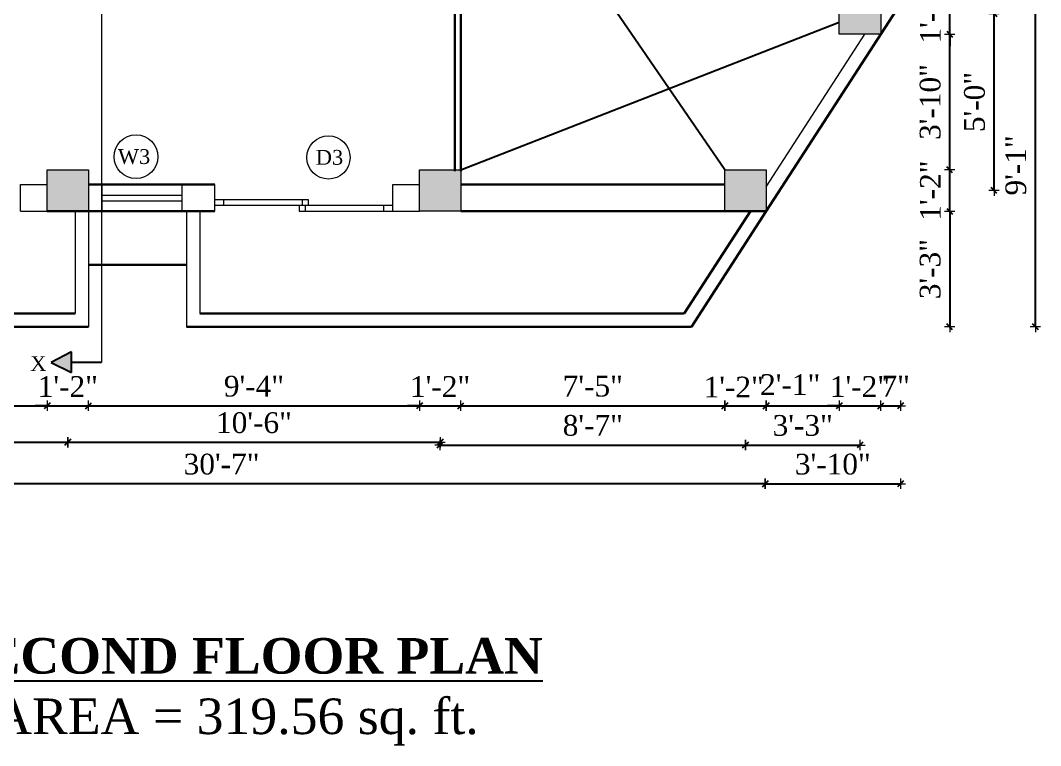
# Model space of a CAD drawing. Header units: inches. Extents: x 151827 to 346502, y -56182 to -23217.
# Drawn here: x 156928.7 to 157272.8, y -31487.4 to -31242.7 of the extents above; entities that cross this region are included whole.
import ezdxf

# ---------------------------------------------------------------- set-up
doc = ezdxf.new("R2010")
doc.units = ezdxf.units.IN
doc.header["$LTSCALE"] = 5
doc.header["$MEASUREMENT"] = 0
for name, color, linetype, lineweight in [('A-WALL', 7, 'Continuous', 9), ('Dimension', 7, 'Continuous', 18), ('Dw', 2, 'Continuous', 18)]:
    doc.layers.add(name, color=color, linetype=linetype, lineweight=lineweight)
doc.layers.add('dim line', color=7, linetype='Continuous', lineweight=15, true_color=0xfab2b2)
doc.layers.add('TEXT', color=6, linetype='Continuous')
doc.layers.add('WALL', color=7, linetype='Continuous')
doc.styles.add('ordinary', font='times.ttf')
doc.dimstyles.new('Copy of 96', dxfattribs={"dimtxt": 7, "dimasz": 4, "dimexe": 0.5, "dimexo": 0.5, "dimgap": 3, "dimtad": 1, "dimdec": 1, "dimzin": 11, "dimdsep": 46, "dimlunit": 4, "dimtxsty": 'ordinary', "dimblk": 'OBLIQUE', "dimcen": 0.09, "dimse1": 1, "dimse2": 1, "dimclrt": 6, "dimazin": 0, "dimtfac": 1, "dimtdec": 1, "dimtix": 1, "dimtmove": 2, "dimatfit": 3, "dimldrblk": 'leader', "dimfxl": 0.5, "dimfxlon": 1, "dimtolj": 1, "dimtzin": 0, "dimarcsym": 0})

# ---------------------------------------------------------------- blocks, each defined once
blk = doc.blocks.new('oblique')
at = {"color": 0, "lineweight": -2}
blk.add_line((0.25, 0.25), (-0.25, -0.25), dxfattribs=at)
at = {"layer": 'dim line', "lineweight": 9}
for p, q in [((-0.4375, 0), (0.4375, 0)), ((0, 0.4375), (0, -0.4375))]:
    blk.add_line(p, q, dxfattribs=at)
blk = doc.blocks.new('*D1700')
at = {"layer": 'A-WALL', "color": 0, "lineweight": -2, "ltscale": 5, "transparency": 16777216}
for p, q in [((157242.15, -31293.16), (157242.15, -31289.16)), ((157242.15, -31307.16), (157242.15, -31293.16)), ((157242.15, -31307.16), (157242.15, -31311.16))]:
    blk.add_line(p, q, dxfattribs=at)
at = {"layer": 'Defpoints', "color": 0, "ltscale": 5, "transparency": 16777216}
for p in [(157180.29, -31293.16), (157242.15, -31293.16), (157180.29, -31307.16)]:
    blk.add_point(p, dxfattribs=at)
at = {"layer": 'A-WALL', "color": 0, "lineweight": -2, "ltscale": 5, "transparency": 16777216, "xscale": 4, "yscale": 4, "zscale": 4}
for p, rotation in [((157242.15, -31293.16), 270), ((157242.15, -31307.16), 90)]:
    blk.add_blockref('oblique', p, dxfattribs=dict(at, rotation=rotation))
at = {"layer": 'A-WALL', "color": 6, "ltscale": 5, "transparency": 16777216, "insert": (157235.65, -31300.16), "char_height": 7, "attachment_point": 5, "rotation": 90, "style": 'ordinary'}
blk.add_mtext('\\A1;1\'-2"', dxfattribs=at)
blk = doc.blocks.new('_OBLIQUE')
at = {"color": 0, "linetype": 'ByBlock'}
blk.add_line((-0.5, -0.5), (0.5, 0.5), dxfattribs=at)
blk = doc.blocks.new('leader')
at = {"layer": 'Dimension'}
for p, q in [((0, -4.328), (0, 4.328)), ((-4.424, 0), (4.424, 0))]:
    blk.add_line(p, q, dxfattribs=at)
blk = doc.blocks.new('*D1701')
at = {"layer": 'A-WALL', "color": 0, "lineweight": -2, "ltscale": 5, "transparency": 16777216}
blk.add_line((157242.15, -31293.16), (157242.15, -31247.39), dxfattribs=at)
at = {"layer": 'Defpoints', "color": 0, "ltscale": 5, "transparency": 16777216}
for p in [(157218.89, -31247.39), (157242.15, -31247.39), (157180.29, -31293.16)]:
    blk.add_point(p, dxfattribs=at)
at = {"layer": 'A-WALL', "color": 0, "lineweight": -2, "ltscale": 5, "transparency": 16777216, "xscale": 4, "yscale": 4, "zscale": 4}
for p, rotation in [((157242.15, -31247.39), 90), ((157242.15, -31293.16), 270)]:
    blk.add_blockref('oblique', p, dxfattribs=dict(at, rotation=rotation))
at = {"layer": 'A-WALL', "color": 6, "ltscale": 5, "transparency": 16777216, "insert": (157235.59, -31270.27), "char_height": 7, "attachment_point": 5, "rotation": 90, "style": 'ordinary'}
blk.add_mtext('\\A1;3\'-10"', dxfattribs=at)
blk = doc.blocks.new('*D1702')
at = {"layer": 'A-WALL', "color": 0, "lineweight": -2, "ltscale": 5, "transparency": 16777216}
for p, q in [((157242.15, -31233.39), (157242.15, -31229.39)), ((157242.15, -31247.39), (157242.15, -31233.39)), ((157242.15, -31247.39), (157242.15, -31251.39))]:
    blk.add_line(p, q, dxfattribs=at)
at = {"layer": 'Defpoints', "color": 0, "ltscale": 5, "transparency": 16777216}
for p in [(157218.89, -31233.39), (157242.15, -31233.39), (157218.89, -31247.39)]:
    blk.add_point(p, dxfattribs=at)
at = {"layer": 'A-WALL', "color": 0, "lineweight": -2, "ltscale": 5, "transparency": 16777216, "xscale": 4, "yscale": 4, "zscale": 4}
for p, rotation in [((157242.15, -31233.39), 270), ((157242.15, -31247.39), 90)]:
    blk.add_blockref('oblique', p, dxfattribs=dict(at, rotation=rotation))
at = {"layer": 'A-WALL', "color": 6, "ltscale": 5, "transparency": 16777216, "insert": (157235.65, -31240.39), "char_height": 7, "attachment_point": 5, "rotation": 90, "style": 'ordinary'}
blk.add_mtext('\\A1;1\'-2"', dxfattribs=at)
blk = doc.blocks.new('*D1707')
at = {"layer": 'A-WALL', "color": 0, "lineweight": -2, "ltscale": 5, "transparency": 16777216}
blk.add_line((157257.11, -31300.16), (157257.11, -31240.39), dxfattribs=at)
at = {"layer": 'Defpoints', "color": 0, "ltscale": 5, "transparency": 16777216}
for p in [(157211.89, -31240.39), (157257.11, -31240.39), (157173.29, -31300.16)]:
    blk.add_point(p, dxfattribs=at)
at = {"layer": 'A-WALL', "color": 0, "lineweight": -2, "ltscale": 5, "transparency": 16777216, "xscale": 4, "yscale": 4, "zscale": 4}
for p, rotation in [((157257.11, -31240.39), 90), ((157257.11, -31300.16), 270)]:
    blk.add_blockref('oblique', p, dxfattribs=dict(at, rotation=rotation))
at = {"layer": 'A-WALL', "color": 6, "ltscale": 5, "transparency": 16777216, "insert": (157250.55, -31270.27), "char_height": 7, "attachment_point": 5, "rotation": 90, "style": 'ordinary'}
blk.add_mtext('\\A1;5\'-0"', dxfattribs=at)
blk = doc.blocks.new('*D1723')
at = {"layer": 'A-WALL', "color": 0, "lineweight": -2, "ltscale": 5, "transparency": 16777216}
blk.add_line((157271.07, -31346.16), (157271.07, -31237.15), dxfattribs=at)
at = {"layer": 'Defpoints', "color": 0, "ltscale": 5, "transparency": 16777216}
for p in [(157225.52, -31237.15), (157271.07, -31237.15), (157155.09, -31346.16)]:
    blk.add_point(p, dxfattribs=at)
at = {"layer": 'A-WALL', "color": 0, "lineweight": -2, "ltscale": 5, "transparency": 16777216, "xscale": 4, "yscale": 4, "zscale": 4}
for p, rotation in [((157271.07, -31237.15), 90), ((157271.07, -31346.16), 270)]:
    blk.add_blockref('oblique', p, dxfattribs=dict(at, rotation=rotation))
at = {"layer": 'A-WALL', "color": 6, "ltscale": 5, "transparency": 16777216, "insert": (157264.49, -31291.66), "char_height": 7, "attachment_point": 5, "rotation": 90, "style": 'ordinary'}
blk.add_mtext('\\A1;9\'-1"', dxfattribs=at)
blk = doc.blocks.new('*D1726')
at = {"layer": 'A-WALL', "color": 0, "lineweight": -2, "ltscale": 5, "transparency": 16777216}
blk.add_line((156827.5, -31372.77), (156937.71, -31372.77), dxfattribs=at)
at = {"layer": 'Defpoints', "color": 0, "ltscale": 5, "transparency": 16777216}
for p in [(156827.5, -31307.16), (156937.71, -31307.16), (156937.71, -31372.77)]:
    blk.add_point(p, dxfattribs=at)
at = {"layer": 'A-WALL', "color": 0, "lineweight": -2, "ltscale": 5, "transparency": 16777216, "xscale": 4, "yscale": 4, "zscale": 4, "rotation": 180}
blk.add_blockref('oblique', (156827.5, -31372.77), dxfattribs=at)
at = {"layer": 'A-WALL', "color": 0, "lineweight": -2, "ltscale": 5, "transparency": 16777216, "xscale": 4, "yscale": 4, "zscale": 4}
blk.add_blockref('oblique', (156937.71, -31372.77), dxfattribs=at)
at = {"layer": 'A-WALL', "color": 6, "ltscale": 5, "transparency": 16777216, "insert": (156882.61, -31366.2), "char_height": 7, "attachment_point": 5, "style": 'ordinary'}
blk.add_mtext('\\A1;9\'-2"', dxfattribs=at)
blk = doc.blocks.new('*D1727')
at = {"layer": 'A-WALL', "color": 0, "lineweight": -2, "ltscale": 5, "transparency": 16777216}
for p, q in [((156937.71, -31372.77), (156933.71, -31372.77)), ((156937.71, -31372.77), (156951.71, -31372.77)), ((156951.71, -31372.77), (156955.71, -31372.77))]:
    blk.add_line(p, q, dxfattribs=at)
at = {"layer": 'Defpoints', "color": 0, "ltscale": 5, "transparency": 16777216}
for p in [(156937.71, -31307.16), (156951.71, -31307.16), (156951.71, -31372.77)]:
    blk.add_point(p, dxfattribs=at)
at = {"layer": 'A-WALL', "color": 0, "lineweight": -2, "ltscale": 5, "transparency": 16777216, "xscale": 4, "yscale": 4, "zscale": 4}
blk.add_blockref('oblique', (156937.71, -31372.77), dxfattribs=at)
at = {"layer": 'A-WALL', "color": 0, "lineweight": -2, "ltscale": 5, "transparency": 16777216, "xscale": 4, "yscale": 4, "zscale": 4, "rotation": 180}
blk.add_blockref('oblique', (156951.71, -31372.77), dxfattribs=at)
at = {"layer": 'A-WALL', "color": 6, "ltscale": 5, "transparency": 16777216, "insert": (156944.71, -31366.27), "char_height": 7, "attachment_point": 5, "style": 'ordinary'}
blk.add_mtext('\\A1;1\'-2"', dxfattribs=at)
blk = doc.blocks.new('*D1728')
at = {"layer": 'A-WALL', "color": 0, "lineweight": -2, "ltscale": 5, "transparency": 16777216}
blk.add_line((156951.71, -31372.77), (157063.28, -31372.77), dxfattribs=at)
at = {"layer": 'Defpoints', "color": 0, "ltscale": 5, "transparency": 16777216}
for p in [(156951.71, -31307.16), (157063.28, -31307.16), (157063.28, -31372.77)]:
    blk.add_point(p, dxfattribs=at)
at = {"layer": 'A-WALL', "color": 0, "lineweight": -2, "ltscale": 5, "transparency": 16777216, "xscale": 4, "yscale": 4, "zscale": 4, "rotation": 180}
blk.add_blockref('oblique', (156951.71, -31372.77), dxfattribs=at)
at = {"layer": 'A-WALL', "color": 0, "lineweight": -2, "ltscale": 5, "transparency": 16777216, "xscale": 4, "yscale": 4, "zscale": 4}
blk.add_blockref('oblique', (157063.28, -31372.77), dxfattribs=at)
at = {"layer": 'A-WALL', "color": 6, "ltscale": 5, "transparency": 16777216, "insert": (157007.49, -31366.2), "char_height": 7, "attachment_point": 5, "style": 'ordinary'}
blk.add_mtext('\\A1;9\'-4"', dxfattribs=at)
blk = doc.blocks.new('*D1729')
at = {"layer": 'A-WALL', "color": 0, "lineweight": -2, "ltscale": 5, "transparency": 16777216}
for p, q in [((157063.28, -31372.77), (157059.28, -31372.77)), ((157063.28, -31372.77), (157077.28, -31372.77)), ((157077.28, -31372.77), (157081.28, -31372.77))]:
    blk.add_line(p, q, dxfattribs=at)
at = {"layer": 'Defpoints', "color": 0, "ltscale": 5, "transparency": 16777216}
for p in [(157063.28, -31307.16), (157077.28, -31307.16), (157077.28, -31372.77)]:
    blk.add_point(p, dxfattribs=at)
at = {"layer": 'A-WALL', "color": 0, "lineweight": -2, "ltscale": 5, "transparency": 16777216, "xscale": 4, "yscale": 4, "zscale": 4}
blk.add_blockref('oblique', (157063.28, -31372.77), dxfattribs=at)
at = {"layer": 'A-WALL', "color": 0, "lineweight": -2, "ltscale": 5, "transparency": 16777216, "xscale": 4, "yscale": 4, "zscale": 4, "rotation": 180}
blk.add_blockref('oblique', (157077.28, -31372.77), dxfattribs=at)
at = {"layer": 'A-WALL', "color": 6, "ltscale": 5, "transparency": 16777216, "insert": (157070.28, -31366.27), "char_height": 7, "attachment_point": 5, "style": 'ordinary'}
blk.add_mtext('\\A1;1\'-2"', dxfattribs=at)
blk = doc.blocks.new('*D1730')
at = {"layer": 'A-WALL', "color": 0, "lineweight": -2, "ltscale": 5, "transparency": 16777216}
blk.add_line((157077.28, -31372.77), (157166.29, -31372.77), dxfattribs=at)
at = {"layer": 'Defpoints', "color": 0, "ltscale": 5, "transparency": 16777216}
for p in [(157077.28, -31307.16), (157166.29, -31307.16), (157166.29, -31372.77)]:
    blk.add_point(p, dxfattribs=at)
at = {"layer": 'A-WALL', "color": 0, "lineweight": -2, "ltscale": 5, "transparency": 16777216, "xscale": 4, "yscale": 4, "zscale": 4, "rotation": 180}
blk.add_blockref('oblique', (157077.28, -31372.77), dxfattribs=at)
at = {"layer": 'A-WALL', "color": 0, "lineweight": -2, "ltscale": 5, "transparency": 16777216, "xscale": 4, "yscale": 4, "zscale": 4}
blk.add_blockref('oblique', (157166.29, -31372.77), dxfattribs=at)
at = {"layer": 'A-WALL', "color": 6, "ltscale": 5, "transparency": 16777216, "insert": (157121.78, -31366.2), "char_height": 7, "attachment_point": 5, "style": 'ordinary'}
blk.add_mtext('\\A1;7\'-5"', dxfattribs=at)
blk = doc.blocks.new('*D1731')
at = {"layer": 'A-WALL', "color": 0, "lineweight": -2, "ltscale": 5, "transparency": 16777216}
blk.add_line((157166.29, -31372.77), (157180.29, -31372.77), dxfattribs=at)
at = {"layer": 'Defpoints', "color": 0, "ltscale": 5, "transparency": 16777216}
for p in [(157166.29, -31307.16), (157180.29, -31307.16), (157180.29, -31372.77)]:
    blk.add_point(p, dxfattribs=at)
at = {"layer": 'A-WALL', "color": 0, "lineweight": -2, "ltscale": 5, "transparency": 16777216, "xscale": 4, "yscale": 4, "zscale": 4, "rotation": 180}
blk.add_blockref('oblique', (157166.29, -31372.77), dxfattribs=at)
at = {"layer": 'A-WALL', "color": 0, "lineweight": -2, "ltscale": 5, "transparency": 16777216, "xscale": 4, "yscale": 4, "zscale": 4}
blk.add_blockref('oblique', (157180.29, -31372.77), dxfattribs=at)
at = {"layer": 'A-WALL', "color": 6, "ltscale": 5, "transparency": 16777216, "insert": (157169.32, -31366.45), "char_height": 7, "attachment_point": 5, "style": 'ordinary'}
blk.add_mtext('\\A1;1\'-2"', dxfattribs=at)
blk = doc.blocks.new('*D1732')
at = {"layer": 'A-WALL', "color": 0, "lineweight": -2, "ltscale": 5, "transparency": 16777216}
blk.add_line((157180.29, -31372.77), (157204.89, -31372.77), dxfattribs=at)
at = {"layer": 'Defpoints', "color": 0, "ltscale": 5, "transparency": 16777216}
for p in [(157204.89, -31247.39), (157180.29, -31307.16), (157204.89, -31372.77)]:
    blk.add_point(p, dxfattribs=at)
at = {"layer": 'A-WALL', "color": 0, "lineweight": -2, "ltscale": 5, "transparency": 16777216, "xscale": 4, "yscale": 4, "zscale": 4, "rotation": 180}
blk.add_blockref('oblique', (157180.29, -31372.77), dxfattribs=at)
at = {"layer": 'A-WALL', "color": 0, "lineweight": -2, "ltscale": 5, "transparency": 16777216, "xscale": 4, "yscale": 4, "zscale": 4}
blk.add_blockref('oblique', (157204.89, -31372.77), dxfattribs=at)
at = {"layer": 'A-WALL', "color": 6, "ltscale": 5, "transparency": 16777216, "insert": (157188.36, -31365.63), "char_height": 7, "attachment_point": 5, "style": 'ordinary'}
blk.add_mtext('\\A1;2\'-1"', dxfattribs=at)
blk = doc.blocks.new('*D1733')
at = {"layer": 'A-WALL', "color": 0, "lineweight": -2, "ltscale": 5, "transparency": 16777216}
for p, q in [((157204.89, -31372.77), (157200.89, -31372.77)), ((157204.89, -31372.77), (157218.89, -31372.77)), ((157218.89, -31372.77), (157222.89, -31372.77))]:
    blk.add_line(p, q, dxfattribs=at)
at = {"layer": 'Defpoints', "color": 0, "ltscale": 5, "transparency": 16777216}
for p in [(157204.89, -31247.39), (157218.89, -31247.39), (157218.89, -31372.77)]:
    blk.add_point(p, dxfattribs=at)
at = {"layer": 'A-WALL', "color": 0, "lineweight": -2, "ltscale": 5, "transparency": 16777216, "xscale": 4, "yscale": 4, "zscale": 4}
blk.add_blockref('oblique', (157204.89, -31372.77), dxfattribs=at)
at = {"layer": 'A-WALL', "color": 0, "lineweight": -2, "ltscale": 5, "transparency": 16777216, "xscale": 4, "yscale": 4, "zscale": 4, "rotation": 180}
blk.add_blockref('oblique', (157218.89, -31372.77), dxfattribs=at)
at = {"layer": 'A-WALL', "color": 6, "ltscale": 5, "transparency": 16777216, "insert": (157211.89, -31366.27), "char_height": 7, "attachment_point": 5, "style": 'ordinary'}
blk.add_mtext('\\A1;1\'-2"', dxfattribs=at)
blk = doc.blocks.new('*D1734')
at = {"layer": 'A-WALL', "color": 0, "lineweight": -2, "ltscale": 5, "transparency": 16777216}
blk.add_line((157218.89, -31372.77), (157225.52, -31372.77), dxfattribs=at)
at = {"layer": 'Defpoints', "color": 0, "ltscale": 5, "transparency": 16777216}
for p in [(157225.52, -31237.15), (157218.89, -31247.39), (157225.52, -31372.77)]:
    blk.add_point(p, dxfattribs=at)
at = {"layer": 'A-WALL', "color": 0, "lineweight": -2, "ltscale": 5, "transparency": 16777216, "xscale": 4, "yscale": 4, "zscale": 4, "rotation": 180}
blk.add_blockref('oblique', (157218.89, -31372.77), dxfattribs=at)
at = {"layer": 'A-WALL', "color": 0, "lineweight": -2, "ltscale": 5, "transparency": 16777216, "xscale": 4, "yscale": 4, "zscale": 4}
blk.add_blockref('oblique', (157225.52, -31372.77), dxfattribs=at)
at = {"layer": 'A-WALL', "color": 6, "ltscale": 5, "transparency": 16777216, "insert": (157223.94, -31366.16), "char_height": 7, "attachment_point": 5, "style": 'ordinary'}
blk.add_mtext('\\A1;7"', dxfattribs=at)
blk = doc.blocks.new('*D1735')
at = {"layer": 'A-WALL', "color": 0, "lineweight": -2, "ltscale": 5, "transparency": 16777216}
blk.add_line((156820.5, -31385.08), (156944.71, -31385.08), dxfattribs=at)
at = {"layer": 'Defpoints', "color": 0, "ltscale": 5, "transparency": 16777216}
for p in [(156820.5, -31300.16), (156944.71, -31300.16), (156944.71, -31385.08)]:
    blk.add_point(p, dxfattribs=at)
at = {"layer": 'A-WALL', "color": 0, "lineweight": -2, "ltscale": 5, "transparency": 16777216, "xscale": 4, "yscale": 4, "zscale": 4, "rotation": 180}
blk.add_blockref('oblique', (156820.5, -31385.08), dxfattribs=at)
at = {"layer": 'A-WALL', "color": 0, "lineweight": -2, "ltscale": 5, "transparency": 16777216, "xscale": 4, "yscale": 4, "zscale": 4}
blk.add_blockref('oblique', (156944.71, -31385.08), dxfattribs=at)
at = {"layer": 'A-WALL', "color": 6, "ltscale": 5, "transparency": 16777216, "insert": (156882.61, -31378.52), "char_height": 7, "attachment_point": 5, "style": 'ordinary'}
blk.add_mtext('\\A1;10\'-4"', dxfattribs=at)
blk = doc.blocks.new('*D1736')
at = {"layer": 'A-WALL', "color": 0, "lineweight": -2, "ltscale": 5, "transparency": 16777216}
blk.add_line((157070.28, -31386.01), (157173.29, -31386.01), dxfattribs=at)
at = {"layer": 'Defpoints', "color": 0, "ltscale": 5, "transparency": 16777216}
for p in [(157070.28, -31300.16), (157173.29, -31300.16), (157173.29, -31386.01)]:
    blk.add_point(p, dxfattribs=at)
at = {"layer": 'A-WALL', "color": 0, "lineweight": -2, "ltscale": 5, "transparency": 16777216, "xscale": 4, "yscale": 4, "zscale": 4, "rotation": 180}
blk.add_blockref('oblique', (157070.28, -31386.01), dxfattribs=at)
at = {"layer": 'A-WALL', "color": 0, "lineweight": -2, "ltscale": 5, "transparency": 16777216, "xscale": 4, "yscale": 4, "zscale": 4}
blk.add_blockref('oblique', (157173.29, -31386.01), dxfattribs=at)
at = {"layer": 'A-WALL', "color": 6, "ltscale": 5, "transparency": 16777216, "insert": (157121.78, -31379.44), "char_height": 7, "attachment_point": 5, "style": 'ordinary'}
blk.add_mtext('\\A1;8\'-7"', dxfattribs=at)
blk = doc.blocks.new('*D1737')
at = {"layer": 'A-WALL', "color": 0, "lineweight": -2, "ltscale": 5, "transparency": 16777216}
blk.add_line((156944.71, -31385.08), (157070.28, -31385.08), dxfattribs=at)
at = {"layer": 'Defpoints', "color": 0, "ltscale": 5, "transparency": 16777216}
for p in [(156944.71, -31300.16), (157070.28, -31300.16), (157070.28, -31385.08)]:
    blk.add_point(p, dxfattribs=at)
at = {"layer": 'A-WALL', "color": 0, "lineweight": -2, "ltscale": 5, "transparency": 16777216, "xscale": 4, "yscale": 4, "zscale": 4, "rotation": 180}
blk.add_blockref('oblique', (156944.71, -31385.08), dxfattribs=at)
at = {"layer": 'A-WALL', "color": 0, "lineweight": -2, "ltscale": 5, "transparency": 16777216, "xscale": 4, "yscale": 4, "zscale": 4}
blk.add_blockref('oblique', (157070.28, -31385.08), dxfattribs=at)
at = {"layer": 'A-WALL', "color": 6, "ltscale": 5, "transparency": 16777216, "insert": (157007.49, -31378.52), "char_height": 7, "attachment_point": 5, "style": 'ordinary'}
blk.add_mtext('\\A1;10\'-6"', dxfattribs=at)
blk = doc.blocks.new('*D1738')
at = {"layer": 'A-WALL', "color": 0, "lineweight": -2, "ltscale": 5, "transparency": 16777216}
blk.add_line((157173.29, -31386.01), (157211.89, -31386.01), dxfattribs=at)
at = {"layer": 'Defpoints', "color": 0, "ltscale": 5, "transparency": 16777216}
for p in [(157211.89, -31240.39), (157173.29, -31300.16), (157211.89, -31386.01)]:
    blk.add_point(p, dxfattribs=at)
at = {"layer": 'A-WALL', "color": 0, "lineweight": -2, "ltscale": 5, "transparency": 16777216, "xscale": 4, "yscale": 4, "zscale": 4, "rotation": 180}
blk.add_blockref('oblique', (157173.29, -31386.01), dxfattribs=at)
at = {"layer": 'A-WALL', "color": 0, "lineweight": -2, "ltscale": 5, "transparency": 16777216, "xscale": 4, "yscale": 4, "zscale": 4}
blk.add_blockref('oblique', (157211.89, -31386.01), dxfattribs=at)
at = {"layer": 'A-WALL', "color": 6, "ltscale": 5, "transparency": 16777216, "insert": (157192.59, -31379.45), "char_height": 7, "attachment_point": 5, "style": 'ordinary'}
blk.add_mtext('\\A1;3\'-3"', dxfattribs=at)
blk = doc.blocks.new('*D1739')
at = {"layer": 'A-WALL', "color": 0, "lineweight": -2, "ltscale": 5, "transparency": 16777216}
blk.add_line((157179.96, -31399.07), (156813.17, -31399.07), dxfattribs=at)
at = {"layer": 'Defpoints', "color": 0, "ltscale": 5, "transparency": 16777216}
for p in [(156813.17, -31307.16), (157179.96, -31307.16), (156813.17, -31399.07)]:
    blk.add_point(p, dxfattribs=at)
at = {"layer": 'A-WALL', "color": 0, "lineweight": -2, "ltscale": 5, "transparency": 16777216, "xscale": 4, "yscale": 4, "zscale": 4, "rotation": 180}
blk.add_blockref('oblique', (156813.17, -31399.07), dxfattribs=at)
at = {"layer": 'A-WALL', "color": 0, "lineweight": -2, "ltscale": 5, "transparency": 16777216, "xscale": 4, "yscale": 4, "zscale": 4}
blk.add_blockref('oblique', (157179.96, -31399.07), dxfattribs=at)
at = {"layer": 'A-WALL', "color": 6, "ltscale": 5, "transparency": 16777216, "insert": (156996.57, -31392.5), "char_height": 7, "attachment_point": 5, "style": 'ordinary'}
blk.add_mtext('\\A1;30\'-7"', dxfattribs=at)
blk = doc.blocks.new('*D1740')
at = {"layer": 'A-WALL', "color": 0, "lineweight": -2, "ltscale": 5, "transparency": 16777216}
blk.add_line((157179.96, -31399.07), (157225.52, -31399.07), dxfattribs=at)
at = {"layer": 'Defpoints', "color": 0, "ltscale": 5, "transparency": 16777216}
for p in [(157225.52, -31237.15), (157179.96, -31307.16), (157225.52, -31399.07)]:
    blk.add_point(p, dxfattribs=at)
at = {"layer": 'A-WALL', "color": 0, "lineweight": -2, "ltscale": 5, "transparency": 16777216, "xscale": 4, "yscale": 4, "zscale": 4, "rotation": 180}
blk.add_blockref('oblique', (157179.96, -31399.07), dxfattribs=at)
at = {"layer": 'A-WALL', "color": 0, "lineweight": -2, "ltscale": 5, "transparency": 16777216, "xscale": 4, "yscale": 4, "zscale": 4}
blk.add_blockref('oblique', (157225.52, -31399.07), dxfattribs=at)
at = {"layer": 'A-WALL', "color": 6, "ltscale": 5, "transparency": 16777216, "insert": (157202.74, -31392.51), "char_height": 7, "attachment_point": 5, "style": 'ordinary'}
blk.add_mtext('\\A1;3\'-10"', dxfattribs=at)
blk = doc.blocks.new('*D1750')
at = {"layer": 'A-WALL', "color": 0, "lineweight": -2, "ltscale": 5, "transparency": 16777216}
blk.add_line((157242.15, -31307.16), (157242.15, -31346.16), dxfattribs=at)
at = {"layer": 'Defpoints', "color": 0, "ltscale": 5, "transparency": 16777216}
for p in [(157180.29, -31307.16), (157155.09, -31346.16), (157242.15, -31346.16)]:
    blk.add_point(p, dxfattribs=at)
at = {"layer": 'A-WALL', "color": 0, "lineweight": -2, "ltscale": 5, "transparency": 16777216, "xscale": 4, "yscale": 4, "zscale": 4}
for p, rotation in [((157242.15, -31307.16), 90), ((157242.15, -31346.16), 270)]:
    blk.add_blockref('oblique', p, dxfattribs=dict(at, rotation=rotation))
at = {"layer": 'A-WALL', "color": 6, "ltscale": 5, "transparency": 16777216, "insert": (157235.59, -31326.66), "char_height": 7, "attachment_point": 5, "rotation": 90, "style": 'ordinary'}
blk.add_mtext('\\A1;3\'-3"', dxfattribs=at)

msp = doc.modelspace()

# ---------------------------------------------------------------- hatches: boundary and pattern name
at = {"ltscale": 5}
msp.add_hatch(color=256, dxfattribs=at).paths.add_polyline_path([(156946, -31361.59), (156946, -31354.58), (156939.11, -31358.16)])
at = {"layer": 'WALL', "linetype": 'ByBlock', "ltscale": 5, "true_color": 0xf8991e}
h = msp.add_hatch(color=30, dxfattribs=at)
h.dxf.hatch_style = 1
h.paths.add_polyline_path([(157204.89, -31233.39), (157204.89, -31247.39), (157218.89, -31247.39), (157218.89, -31233.39)])
h = msp.add_hatch(color=30, dxfattribs=at)
h.dxf.hatch_style = 1
h.paths.add_polyline_path([(156937.71, -31293.16), (156937.71, -31307.16), (156951.71, -31307.16), (156951.71, -31293.16)])
h = msp.add_hatch(color=30, dxfattribs=at)
h.dxf.hatch_style = 1
h.paths.add_polyline_path([(157063.28, -31293.16), (157063.28, -31307.16), (157077.28, -31307.16), (157077.28, -31293.16)])
h = msp.add_hatch(color=30, dxfattribs=at)
h.dxf.hatch_style = 1
h.paths.add_polyline_path([(157166.29, -31293.16), (157166.29, -31307.16), (157180.29, -31307.16), (157180.29, -31293.16)])

# ---------------------------------------------------------------- linework, layer by layer
at = {"ltscale": 5}
for p, q in [((156946, -31354.58, -72.71), (156939.11, -31358.16, -72.71)), ((156946, -31361.59, -72.71), (156946, -31354.58, -72.71)), ((156939.11, -31358.16, -72.71), (156946, -31361.59, -72.71)), ((156956.1, -31358.16, -72.71), (156946, -31358.16, -72.71))]:
    msp.add_line(p, q, dxfattribs=at)
at = {"layer": 'A-WALL', "ltscale": 5}
for p, q in [((156956.1, -31069.59, -72.71), (156956.1, -31358.16, -72.71)), ((156928.71, -31298.16, -72.71), (156937.71, -31298.16, -72.71)), ((156928.71, -31307.16, -72.71), (156928.71, -31298.16, -72.71)), ((156956.21, -31298.16, -72.71), (156956.21, -31307.16, -72.71)), ((156983.21, -31298.16, -72.71), (156983.21, -31307.16, -72.71)), ((156994.28, -31307.16, -72.71), (156994.28, -31298.16, -72.71)), ((157054.28, -31298.16, -72.71), (157063.28, -31298.16, -72.71)), ((157054.28, -31307.16, -72.71), (157054.28, -31298.16, -72.71)), ((156994.28, -31303.16, -72.71), (157025.78, -31303.16, -72.71)), ((157054.28, -31305.16, -72.71), (156994.28, -31305.16, -72.71)), ((156997.28, -31305.16, -72.71), (156997.28, -31303.16, -72.71)), ((157022.78, -31305.16, -72.71), (157022.78, -31307.16, -72.71)), ((157025.78, -31305.16, -72.71), (157022.78, -31305.16, -72.71)), ((157023.78, -31303.16, -72.71), (157023.78, -31305.16, -72.71)), ((157024.78, -31305.16, -72.71), (157024.78, -31307.16, -72.71)), ((157025.78, -31303.16, -72.71), (157025.78, -31305.16, -72.71)), ((157051.28, -31307.16, -72.71), (157051.28, -31305.16, -72.71)), ((156928.71, -31307.16, -72.71), (156937.71, -31307.16, -72.71)), ((156947.21, -31307.16, -72.71), (156947.21, -31341.66, -72.71)), ((156951.71, -31307.16, -72.71), (156951.71, -31346.16, -72.71)), ((156984.71, -31307.16, -72.71), (156984.71, -31346.16, -72.71)), ((156989.21, -31307.16, -72.71), (156989.21, -31341.66, -72.71)), ((157022.78, -31307.16, -72.71), (157054.28, -31307.16, -72.71)), ((157054.28, -31307.16, -72.71), (157063.28, -31307.16, -72.71))]:
    msp.add_line(p, q, dxfattribs=at)
at = {"layer": 'A-WALL', "lineweight": 30}
for p, q in [((157075.28, -31166.88, -72.71), (157075.28, -31293.66, -72.71)), ((157077.28, -31166.88, -72.71), (157077.28, -31293.66, -72.71)), ((157225.52, -31237.15, -72.71), (157180.29, -31307.16, -72.71)), ((156994.28, -31298.16, -72.71), (156951.71, -31298.16, -72.71)), ((157166.29, -31298.16, -72.71), (157077.28, -31298.16, -72.71)), ((156994.28, -31307.16, -72.71), (156937.71, -31307.16, -72.71)), ((157180.29, -31307.16, -72.71), (157077.28, -31307.16, -72.71)), ((157174.93, -31307.16, -72.71), (157152.64, -31341.66, -72.71)), ((157180.29, -31307.16, -72.71), (157155.09, -31346.16, -72.71)), ((156984.71, -31325.16, -72.71), (156951.71, -31325.16, -72.71)), ((156947.21, -31341.66, -72.71), (156816.85, -31341.66, -72.71)), ((157152.64, -31341.66, -72.71), (156989.21, -31341.66, -72.71)), ((156951.71, -31346.16, -72.71), (156812.24, -31346.16, -72.71)), ((157155.09, -31346.16, -72.71), (156984.71, -31346.16, -72.71))]:
    msp.add_line(p, q, dxfattribs=at)
at = {"layer": 'A-WALL', "ltscale": 5, "elevation": -72.71}
msp.add_lwpolyline([(157077.28, -31298.16), (157077.28, -31298.16), (157166.29, -31298.16), (157166.29, -31293.16), (157180.29, -31293.16), (157180.29, -31298.87), (157213.56, -31247.39), (157204.89, -31247.39), (157204.89, -31233.39), (157209.79, -31233.39), (157077.28, -31158.05), (157077.28, -31166.88)], dxfattribs=at)
for points in [[(157204.89, -31233.39), (157218.89, -31233.39), (157218.89, -31247.39), (157204.89, -31247.39)], [(156937.71, -31293.16), (156951.71, -31293.16), (156951.71, -31307.16), (156937.71, -31307.16)], [(157063.28, -31293.16), (157077.28, -31293.16), (157077.28, -31307.16), (157063.28, -31307.16)], [(157166.29, -31293.16), (157180.29, -31293.16), (157180.29, -31307.16), (157166.29, -31307.16)]]:
    msp.add_lwpolyline(points, close=True, dxfattribs=at)
at = {"layer": 'A-WALL', "ltscale": 5}
for centre, radius in [((156967.71, -31288.74, -72.71), 7.38), ((157032.62, -31288.99), 7.29)]:
    msp.add_circle(centre, radius, dxfattribs=at)
at = {"layer": 'Dw', "color": 3}
for p, q in [((156956.21, -31301.66, -72.71), (156983.21, -31301.66, -72.71)), ((156956.21, -31303.66, -72.71), (156983.21, -31303.66, -72.71))]:
    msp.add_line(p, q, dxfattribs=at)
at = {"layer": 'WALL', "color": 30, "linetype": 'ByBlock', "ltscale": 5, "true_color": 0xf8991e}
for p, q in [((157166.29, -31293.16, -72.71), (157077.28, -31163.23, -72.71)), ((157077.28, -31293.16, -72.71), (157204.89, -31243.33, -72.71))]:
    msp.add_line(p, q, dxfattribs=at)

# ---------------------------------------------------------------- texts
at = {"layer": 'TEXT', "style": 'ordinary'}
for s, p in [('W3', (156961.59, -31291.18, -72.71)), ('D3', (157028.35, -31291.44)), ('X', (156932.04, -31361.04, -72.71))]:
    msp.add_text(s, height=5, dxfattribs=at).set_placement(p)
at = {"layer": 'TEXT', "char_height": 12, "width": 219.8151, "attachment_point": 8, "style": 'ordinary'}
for s, insert in [('{\\fTimes New Roman|b1|i0|c0|p18;\\LSECOND FLOOR PLAN}', (157005.72, -31463.32, -72.71)), ('AREA = 319.56 sq. ft.', (157001.41, -31487.44, -72.71))]:
    msp.add_mtext(s, dxfattribs=dict(at, insert=insert))

# ---------------------------------------------------------------- dimensions: what is measured, and where the dimension line sits
at = {"layer": 'A-WALL', "ltscale": 5}
for base, p1, p2, picture, middle in [((157242.15, -31233.39, -72.71), (157218.89, -31247.39, -72.71), (157218.89, -31233.39, -72.71), '*D1702', (157235.65, -31240.39, -72.71)), ((157271.07, -31237.15, -72.71), (157155.09, -31346.16, -72.71), (157225.52, -31237.15, -72.71), '*D1723', (157264.49, -31291.66, -72.71)), ((157257.11, -31240.39, -72.71), (157173.29, -31300.16, -72.71), (157211.89, -31240.39, -72.71), '*D1707', (157250.55, -31270.27, -72.71)), ((157242.15, -31247.39, -72.71), (157180.29, -31293.16, -72.71), (157218.89, -31247.39, -72.71), '*D1701', (157235.59, -31270.27, -72.71)), ((157242.15, -31293.16, -72.71), (157180.29, -31307.16, -72.71), (157180.29, -31293.16, -72.71), '*D1700', (157235.65, -31300.16, -72.71)), ((157242.15, -31346.16, -72.71), (157180.29, -31307.16, -72.71), (157155.09, -31346.16, -72.71), '*D1750', (157235.59, -31326.66, -72.71))]:
    dim = msp.add_linear_dim(base=base, p1=p1, p2=p2, angle=90, dimstyle='Copy of 96', override={"dimdec": 0, "dimblk": 'oblique', "dimtdec": 0, "dimarcsym": 1}, dxfattribs=at)
    dim.commit()
    dim.dimension.update_dxf_attribs({"geometry": picture, "text_midpoint": middle})
for base, p1, p2, picture, middle in [((157225.52, -31399.07, -72.71), (157179.96, -31307.16, -72.71), (157225.52, -31237.15, -72.71), '*D1740', (157202.74, -31392.51, -72.71)), ((157211.89, -31386.01, -72.71), (157173.29, -31300.16, -72.71), (157211.89, -31240.39, -72.71), '*D1738', (157192.59, -31379.45, -72.71)), ((157218.89, -31372.77, -72.71), (157204.89, -31247.39, -72.71), (157218.89, -31247.39, -72.71), '*D1733', (157211.89, -31366.27, -72.71)), ((156944.71, -31385.08, -72.71), (156820.5, -31300.16, -72.71), (156944.71, -31300.16, -72.71), '*D1735', (156882.61, -31378.52, -72.71)), ((157070.28, -31385.08, -72.71), (156944.71, -31300.16, -72.71), (157070.28, -31300.16, -72.71), '*D1737', (157007.49, -31378.52, -72.71)), ((157173.29, -31386.01, -72.71), (157070.28, -31300.16, -72.71), (157173.29, -31300.16, -72.71), '*D1736', (157121.78, -31379.44, -72.71)), ((156813.17, -31399.07, -72.71), (157179.96, -31307.16, -72.71), (156813.17, -31307.16, -72.71), '*D1739', (156996.57, -31392.5, -72.71)), ((156937.71, -31372.77, -72.71), (156827.5, -31307.16, -72.71), (156937.71, -31307.16, -72.71), '*D1726', (156882.61, -31366.2, -72.71)), ((156951.71, -31372.77, -72.71), (156937.71, -31307.16, -72.71), (156951.71, -31307.16, -72.71), '*D1727', (156944.71, -31366.27, -72.71)), ((157063.28, -31372.77, -72.71), (156951.71, -31307.16, -72.71), (157063.28, -31307.16, -72.71), '*D1728', (157007.49, -31366.2, -72.71)), ((157077.28, -31372.77, -72.71), (157063.28, -31307.16, -72.71), (157077.28, -31307.16, -72.71), '*D1729', (157070.28, -31366.27, -72.71)), ((157166.29, -31372.77, -72.71), (157077.28, -31307.16, -72.71), (157166.29, -31307.16, -72.71), '*D1730', (157121.78, -31366.2, -72.71))]:
    dim = msp.add_linear_dim(base=base, p1=p1, p2=p2, dimstyle='Copy of 96', override={"dimdec": 0, "dimblk": 'oblique', "dimtdec": 0, "dimarcsym": 1}, dxfattribs=at)
    dim.commit()
    dim.dimension.update_dxf_attribs({"geometry": picture, "text_midpoint": middle})
for base, p1, p2, picture, middle in [((157225.52, -31372.77, -72.71), (157218.89, -31247.39, -72.71), (157225.52, -31237.15, -72.71), '*D1734', (157223.94, -31366.16, -72.71)), ((157204.89, -31372.77, -72.71), (157180.29, -31307.16, -72.71), (157204.89, -31247.39, -72.71), '*D1732', (157188.36, -31365.63, -72.71)), ((157180.29, -31372.77, -72.71), (157166.29, -31307.16, -72.71), (157180.29, -31307.16, -72.71), '*D1731', (157169.32, -31366.45, -72.71))]:
    dim = msp.add_linear_dim(base=base, p1=p1, p2=p2, dimstyle='Copy of 96', override={"dimdec": 0, "dimblk": 'oblique', "dimtdec": 0, "dimarcsym": 1}, dxfattribs=at)
    dim.commit()
    dim.dimension.update_dxf_attribs({"geometry": picture, "text_midpoint": middle, "dimtype": 160})

doc.saveas('drawing.dxf')
